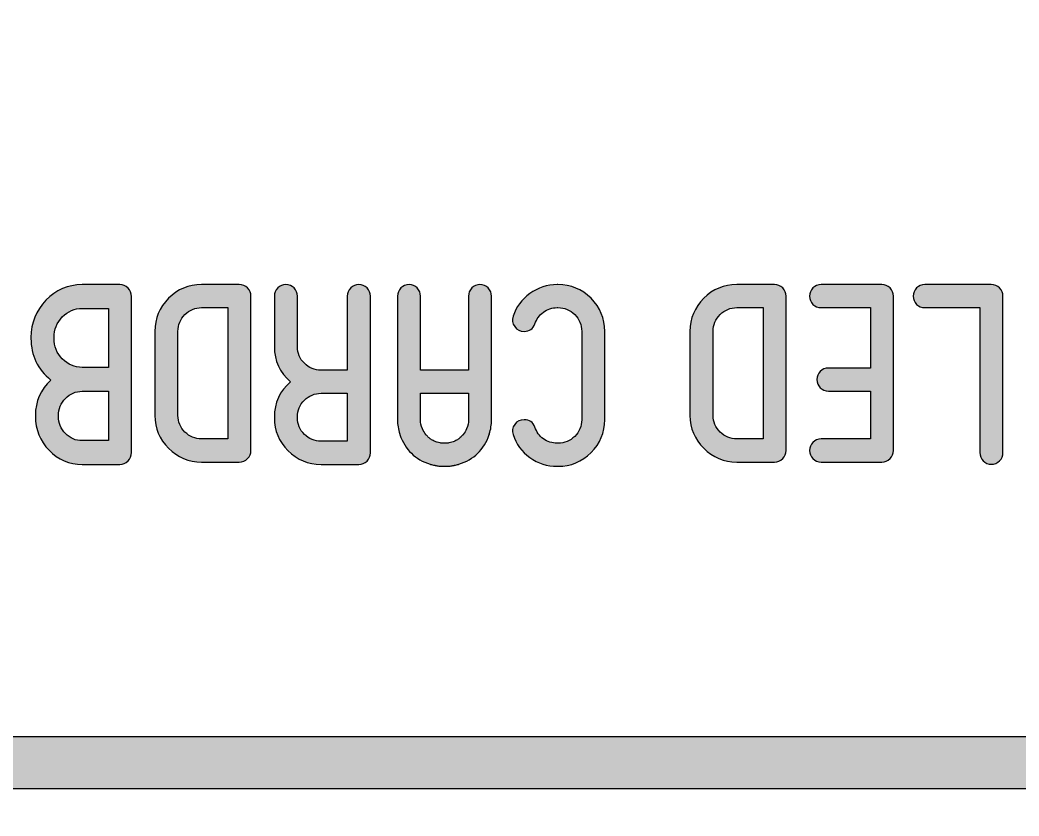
# Model space of a CAD drawing. Extents: x 3 to 98, y -255 to -10.
# Drawn here: x 34.91 to 48.9, y -173.23 to -162.08 of the extents above; entities that cross this region are included whole.
import ezdxf

# ---------------------------------------------------------------- set-up
doc = ezdxf.new("R2010")
doc.units = 0
doc.header["$MEASUREMENT"] = 0
doc.layers.add('LAYER_1', color=7, linetype='CONTINUOUS')

# ---------------------------------------------------------------- blocks, each defined once
blk = doc.blocks.new('BLOCK_2')
at = {"layer": 'LAYER_1'}
h = blk.add_hatch(color=250, dxfattribs=at)
h.dxf.hatch_style = 2
h.paths.add_polyline_path([(68.381, -172.841), (68.381, -150.057), (9.538, -150.057), (9.538, -172.841)])
h.paths.add_polyline_path([(10.261, -150.78), (67.657, -150.78), (67.657, -172.117), (10.261, -172.117)])
for points in [[(68.381, -172.841), (68.381, -150.057), (9.538, -150.057), (9.538, -172.841), (68.381, -172.841)], [(10.261, -150.78), (67.657, -150.78), (67.657, -172.117), (10.261, -172.117), (10.261, -150.78)]]:
    blk.add_lwpolyline(points, dxfattribs=at)

msp = doc.modelspace()

# ---------------------------------------------------------------- hatches: boundary and pattern name
at = {"layer": 'LAYER_1'}
h = msp.add_hatch(color=250, dxfattribs=at)
h.dxf.hatch_style = 2
edge = h.paths.add_edge_path()
edge.add_spline(control_points=[(35.338, -167.122), (35.152, -166.973), (35.06, -166.779), (35.06, -166.539), (35.06, -166.539), (35.06, -166.526), (35.06, -166.526), (35.06, -166.323), (35.13, -166.15), (35.269, -166.006), (35.408, -165.861), (35.577, -165.788), (35.775, -165.787), (35.775, -165.787), (36.305, -165.787), (36.305, -165.787), (36.35, -165.787), (36.388, -165.803), (36.42, -165.835), (36.452, -165.867), (36.467, -165.907), (36.467, -165.952), (36.467, -165.952), (36.467, -168.137), (36.467, -168.137), (36.467, -168.183), (36.452, -168.222), (36.42, -168.254), (36.388, -168.286), (36.35, -168.303), (36.305, -168.303), (36.305, -168.303), (35.777, -168.303), (35.777, -168.303), (35.596, -168.303), (35.441, -168.237), (35.314, -168.106), (35.186, -167.975), (35.122, -167.816), (35.122, -167.629), (35.122, -167.629), (35.122, -167.619), (35.122, -167.619), (35.122, -167.421), (35.194, -167.255), (35.338, -167.122)], knot_values=[0, 0, 0, 0, 1, 1, 1, 2, 2, 2, 3, 3, 3, 4, 4, 4, 5, 5, 5, 6, 6, 6, 7, 7, 7, 8, 8, 8, 9, 9, 9, 10, 10, 10, 11, 11, 11, 12, 12, 12, 13, 13, 13, 14, 14, 14, 15, 15, 15, 15], degree=3, periodic=1)
edge = h.paths.add_edge_path()
edge.add_spline(control_points=[(35.445, -167.629), (35.445, -167.723), (35.478, -167.804), (35.543, -167.871), (35.608, -167.938), (35.686, -167.971), (35.777, -167.971), (35.777, -167.971), (36.144, -167.971), (36.144, -167.971), (36.144, -167.971), (36.144, -167.279), (36.144, -167.279), (36.144, -167.279), (35.777, -167.279), (35.777, -167.279), (35.686, -167.279), (35.607, -167.312), (35.542, -167.379), (35.477, -167.445), (35.445, -167.526), (35.445, -167.619), (35.445, -167.619), (35.445, -167.629), (35.445, -167.629)], knot_values=[0, 0, 0, 0, 1, 1, 1, 2, 2, 2, 3, 3, 3, 4, 4, 4, 5, 5, 5, 6, 6, 6, 7, 7, 7, 8, 8, 8, 8], degree=3, periodic=1)
edge = h.paths.add_edge_path()
edge.add_spline(control_points=[(35.383, -166.539), (35.383, -166.651), (35.421, -166.747), (35.499, -166.826), (35.577, -166.906), (35.67, -166.945), (35.778, -166.945), (35.778, -166.945), (36.144, -166.945), (36.144, -166.945), (36.144, -166.945), (36.144, -166.12), (36.144, -166.12), (36.144, -166.12), (35.778, -166.12), (35.778, -166.12), (35.67, -166.12), (35.577, -166.16), (35.499, -166.239), (35.421, -166.319), (35.383, -166.414), (35.383, -166.526), (35.383, -166.526), (35.383, -166.539), (35.383, -166.539)], knot_values=[0, 0, 0, 0, 1, 1, 1, 2, 2, 2, 3, 3, 3, 4, 4, 4, 5, 5, 5, 6, 6, 6, 7, 7, 7, 8, 8, 8, 8], degree=3, periodic=1)
h = msp.add_hatch(color=250, dxfattribs=at)
h.dxf.hatch_style = 2
edge = h.paths.add_edge_path()
edge.add_spline(control_points=[(37.45, -168.27), (37.269, -168.27), (37.115, -168.206), (36.987, -168.078), (36.859, -167.951), (36.795, -167.797), (36.795, -167.617), (36.795, -167.617), (36.795, -166.441), (36.795, -166.441), (36.795, -166.26), (36.859, -166.106), (36.987, -165.978), (37.115, -165.85), (37.269, -165.787), (37.45, -165.787), (37.45, -165.787), (37.978, -165.787), (37.978, -165.787), (38.023, -165.787), (38.062, -165.802), (38.094, -165.833), (38.125, -165.866), (38.141, -165.904), (38.141, -165.949), (38.141, -165.949), (38.141, -168.109), (38.141, -168.109), (38.141, -168.153), (38.125, -168.191), (38.094, -168.223), (38.062, -168.254), (38.023, -168.27), (37.978, -168.27), (37.978, -168.27), (37.45, -168.27), (37.45, -168.27)], knot_values=[0, 0, 0, 0, 1, 1, 1, 2, 2, 2, 3, 3, 3, 4, 4, 4, 5, 5, 5, 6, 6, 6, 7, 7, 7, 8, 8, 8, 9, 9, 9, 10, 10, 10, 11, 11, 11, 12, 12, 12, 12], degree=3, periodic=1)
edge = h.paths.add_edge_path()
edge.add_spline(control_points=[(37.118, -167.617), (37.118, -167.708), (37.151, -167.786), (37.217, -167.85), (37.281, -167.915), (37.359, -167.947), (37.45, -167.947), (37.45, -167.947), (37.817, -167.947), (37.817, -167.947), (37.817, -167.947), (37.817, -166.109), (37.817, -166.109), (37.817, -166.109), (37.45, -166.109), (37.45, -166.109), (37.359, -166.109), (37.281, -166.142), (37.217, -166.206), (37.151, -166.271), (37.118, -166.349), (37.118, -166.441), (37.118, -166.441), (37.118, -167.617), (37.118, -167.617)], knot_values=[0, 0, 0, 0, 1, 1, 1, 2, 2, 2, 3, 3, 3, 4, 4, 4, 5, 5, 5, 6, 6, 6, 7, 7, 7, 8, 8, 8, 8], degree=3, periodic=1)
h = msp.add_hatch(color=250, dxfattribs=at)
h.dxf.hatch_style = 2
edge = h.paths.add_edge_path()
edge.add_spline(control_points=[(38.469, -167.639), (38.469, -167.442), (38.544, -167.277), (38.695, -167.147), (38.544, -167.016), (38.469, -166.852), (38.469, -166.655), (38.469, -166.655), (38.469, -165.949), (38.469, -165.949), (38.469, -165.904), (38.485, -165.866), (38.517, -165.833), (38.548, -165.802), (38.586, -165.787), (38.631, -165.787), (38.676, -165.787), (38.714, -165.802), (38.745, -165.833), (38.776, -165.866), (38.791, -165.904), (38.791, -165.949), (38.791, -165.949), (38.791, -166.655), (38.791, -166.655), (38.791, -166.746), (38.824, -166.824), (38.89, -166.888), (38.954, -166.953), (39.032, -166.985), (39.123, -166.985), (39.123, -166.985), (39.491, -166.985), (39.491, -166.985), (39.491, -166.985), (39.491, -165.949), (39.491, -165.949), (39.491, -165.904), (39.506, -165.866), (39.538, -165.833), (39.57, -165.802), (39.608, -165.787), (39.651, -165.787), (39.696, -165.787), (39.735, -165.802), (39.767, -165.833), (39.798, -165.866), (39.814, -165.904), (39.814, -165.949), (39.814, -165.949), (39.814, -168.142), (39.814, -168.142), (39.814, -168.187), (39.798, -168.225), (39.767, -168.256), (39.735, -168.287), (39.696, -168.303), (39.651, -168.303), (39.651, -168.303), (39.123, -168.303), (39.123, -168.303), (38.942, -168.303), (38.788, -168.239), (38.66, -168.111), (38.532, -167.983), (38.469, -167.83), (38.469, -167.65), (38.469, -167.65), (38.469, -167.639), (38.469, -167.639)], knot_values=[0, 0, 0, 0, 1, 1, 1, 2, 2, 2, 3, 3, 3, 4, 4, 4, 5, 5, 5, 6, 6, 6, 7, 7, 7, 8, 8, 8, 9, 9, 9, 10, 10, 10, 11, 11, 11, 12, 12, 12, 13, 13, 13, 14, 14, 14, 15, 15, 15, 16, 16, 16, 17, 17, 17, 18, 18, 18, 19, 19, 19, 20, 20, 20, 21, 21, 21, 22, 22, 22, 23, 23, 23, 23], degree=3, periodic=1)
edge = h.paths.add_edge_path()
edge.add_spline(control_points=[(39.491, -167.308), (39.491, -167.308), (39.123, -167.308), (39.123, -167.308), (39.032, -167.308), (38.954, -167.34), (38.89, -167.405), (38.824, -167.469), (38.791, -167.547), (38.791, -167.639), (38.791, -167.639), (38.791, -167.65), (38.791, -167.65), (38.791, -167.741), (38.824, -167.819), (38.89, -167.883), (38.954, -167.947), (39.032, -167.98), (39.123, -167.98), (39.123, -167.98), (39.491, -167.98), (39.491, -167.98), (39.491, -167.98), (39.491, -167.308), (39.491, -167.308)], knot_values=[0, 0, 0, 0, 1, 1, 1, 2, 2, 2, 3, 3, 3, 4, 4, 4, 5, 5, 5, 6, 6, 6, 7, 7, 7, 8, 8, 8, 8], degree=3, periodic=1)
h = msp.add_hatch(color=250, dxfattribs=at)
h.dxf.hatch_style = 2
edge = h.paths.add_edge_path()
edge.add_spline(control_points=[(40.226, -167.878), (40.205, -167.812), (40.194, -167.746), (40.194, -167.678), (40.194, -167.678), (40.194, -165.949), (40.194, -165.949), (40.194, -165.904), (40.21, -165.866), (40.242, -165.833), (40.273, -165.802), (40.311, -165.787), (40.356, -165.787), (40.401, -165.787), (40.439, -165.802), (40.47, -165.833), (40.501, -165.866), (40.516, -165.904), (40.516, -165.949), (40.516, -165.949), (40.516, -166.985), (40.516, -166.985), (40.516, -166.985), (41.188, -166.985), (41.188, -166.985), (41.188, -166.985), (41.188, -165.949), (41.188, -165.949), (41.188, -165.904), (41.204, -165.866), (41.235, -165.833), (41.267, -165.802), (41.305, -165.787), (41.349, -165.787), (41.394, -165.787), (41.432, -165.802), (41.464, -165.833), (41.496, -165.866), (41.511, -165.904), (41.511, -165.949), (41.511, -165.949), (41.511, -167.678), (41.511, -167.678), (41.511, -167.746), (41.501, -167.812), (41.48, -167.878), (41.476, -167.89), (41.476, -167.892), (41.478, -167.886), (41.407, -168.097), (41.265, -168.235), (41.053, -168.301), (41.052, -168.301), (41.051, -168.302), (41.048, -168.303), (41.031, -168.307), (41.013, -168.312), (40.995, -168.316), (40.995, -168.316), (40.99, -168.316), (40.99, -168.316), (40.986, -168.318), (40.984, -168.318), (40.983, -168.318), (40.967, -168.322), (40.95, -168.325), (40.933, -168.327), (40.933, -168.327), (40.92, -168.328), (40.92, -168.328), (40.898, -168.33), (40.877, -168.33), (40.858, -168.33), (40.858, -168.33), (40.846, -168.33), (40.846, -168.33), (40.828, -168.33), (40.808, -168.33), (40.786, -168.328), (40.786, -168.328), (40.772, -168.327), (40.772, -168.327), (40.755, -168.325), (40.738, -168.322), (40.722, -168.318), (40.721, -168.318), (40.719, -168.318), (40.717, -168.316), (40.717, -168.316), (40.71, -168.316), (40.71, -168.316), (40.691, -168.312), (40.674, -168.307), (40.656, -168.303), (40.655, -168.302), (40.654, -168.301), (40.653, -168.301), (40.441, -168.235), (40.3, -168.097), (40.228, -167.886), (40.227, -167.885), (40.226, -167.884), (40.226, -167.881), (40.226, -167.881), (40.226, -167.878), (40.226, -167.878)], knot_values=[0, 0, 0, 0, 1, 1, 1, 2, 2, 2, 3, 3, 3, 4, 4, 4, 5, 5, 5, 6, 6, 6, 7, 7, 7, 8, 8, 8, 9, 9, 9, 10, 10, 10, 11, 11, 11, 12, 12, 12, 13, 13, 13, 14, 14, 14, 15, 15, 15, 16, 16, 16, 17, 17, 17, 18, 18, 18, 19, 19, 19, 20, 20, 20, 21, 21, 21, 22, 22, 22, 23, 23, 23, 24, 24, 24, 25, 25, 25, 26, 26, 26, 27, 27, 27, 28, 28, 28, 29, 29, 29, 30, 30, 30, 31, 31, 31, 32, 32, 32, 33, 33, 33, 34, 34, 34, 35, 35, 35, 35], degree=3, periodic=1)
edge = h.paths.add_edge_path()
edge.add_spline(control_points=[(40.516, -167.308), (40.516, -167.308), (40.516, -167.678), (40.516, -167.678), (40.516, -167.721), (40.525, -167.763), (40.543, -167.804), (40.543, -167.804), (40.544, -167.807), (40.544, -167.807), (40.557, -167.836), (40.573, -167.862), (40.592, -167.886), (40.591, -167.885), (40.592, -167.887), (40.596, -167.892), (40.606, -167.903), (40.618, -167.915), (40.63, -167.926), (40.635, -167.93), (40.639, -167.933), (40.641, -167.935), (40.648, -167.941), (40.654, -167.946), (40.661, -167.951), (40.669, -167.955), (40.676, -167.959), (40.684, -167.964), (40.691, -167.968), (40.699, -167.972), (40.708, -167.976), (40.716, -167.98), (40.724, -167.983), (40.732, -167.987), (40.742, -167.99), (40.747, -167.992), (40.748, -167.992), (40.761, -167.996), (40.774, -168), (40.787, -168.002), (40.79, -168.002), (40.794, -168.003), (40.801, -168.004), (40.817, -168.006), (40.832, -168.007), (40.845, -168.007), (40.845, -168.007), (40.86, -168.007), (40.86, -168.007), (40.873, -168.007), (40.887, -168.006), (40.903, -168.004), (40.91, -168.003), (40.915, -168.002), (40.917, -168.002), (40.931, -168), (40.944, -167.996), (40.957, -167.992), (40.957, -167.992), (40.974, -167.987), (40.974, -167.987), (40.982, -167.983), (40.99, -167.98), (40.997, -167.976), (41.007, -167.972), (41.015, -167.968), (41.021, -167.964), (41.03, -167.959), (41.038, -167.955), (41.043, -167.951), (41.05, -167.946), (41.057, -167.941), (41.064, -167.935), (41.065, -167.935), (41.069, -167.932), (41.074, -167.926), (41.087, -167.915), (41.099, -167.903), (41.109, -167.892), (41.11, -167.891), (41.111, -167.89), (41.111, -167.888), (41.112, -167.887), (41.113, -167.886), (41.114, -167.886), (41.134, -167.862), (41.149, -167.836), (41.161, -167.807), (41.161, -167.808), (41.161, -167.807), (41.162, -167.804), (41.18, -167.763), (41.188, -167.721), (41.188, -167.678), (41.188, -167.678), (41.188, -167.308), (41.188, -167.308), (41.188, -167.308), (40.516, -167.308), (40.516, -167.308)], knot_values=[0, 0, 0, 0, 1, 1, 1, 2, 2, 2, 3, 3, 3, 4, 4, 4, 5, 5, 5, 6, 6, 6, 7, 7, 7, 8, 8, 8, 9, 9, 9, 10, 10, 10, 11, 11, 11, 12, 12, 12, 13, 13, 13, 14, 14, 14, 15, 15, 15, 16, 16, 16, 17, 17, 17, 18, 18, 18, 19, 19, 19, 20, 20, 20, 21, 21, 21, 22, 22, 22, 23, 23, 23, 24, 24, 24, 25, 25, 25, 26, 26, 26, 27, 27, 27, 28, 28, 28, 29, 29, 29, 30, 30, 30, 31, 31, 31, 32, 32, 32, 33, 33, 33, 33], degree=3, periodic=1)
h = msp.add_hatch(color=250, dxfattribs=at)
h.dxf.hatch_style = 2
edge = h.paths.add_edge_path()
edge.add_spline(control_points=[(41.967, -166.441), (41.913, -166.441), (41.869, -166.419), (41.836, -166.374), (41.803, -166.33), (41.796, -166.282), (41.813, -166.23), (41.857, -166.1), (41.935, -165.994), (42.048, -165.913), (42.162, -165.829), (42.29, -165.787), (42.431, -165.787), (42.431, -165.787), (42.442, -165.787), (42.442, -165.787), (42.623, -165.787), (42.777, -165.85), (42.905, -165.978), (43.033, -166.106), (43.096, -166.26), (43.096, -166.441), (43.096, -166.441), (43.096, -167.678), (43.096, -167.678), (43.096, -167.857), (43.033, -168.011), (42.905, -168.139), (42.777, -168.266), (42.623, -168.33), (42.442, -168.33), (42.442, -168.33), (42.431, -168.33), (42.431, -168.33), (42.29, -168.33), (42.162, -168.289), (42.048, -168.206), (41.935, -168.124), (41.857, -168.018), (41.813, -167.886), (41.796, -167.836), (41.803, -167.788), (41.836, -167.743), (41.869, -167.699), (41.913, -167.678), (41.967, -167.678), (42.044, -167.678), (42.095, -167.713), (42.119, -167.783), (42.141, -167.85), (42.181, -167.904), (42.238, -167.945), (42.296, -167.987), (42.36, -168.007), (42.431, -168.007), (42.431, -168.007), (42.442, -168.007), (42.442, -168.007), (42.534, -168.007), (42.612, -167.975), (42.677, -167.911), (42.741, -167.846), (42.774, -167.769), (42.774, -167.678), (42.774, -167.678), (42.774, -166.441), (42.774, -166.441), (42.774, -166.349), (42.741, -166.271), (42.677, -166.206), (42.612, -166.142), (42.534, -166.109), (42.442, -166.109), (42.442, -166.109), (42.431, -166.109), (42.431, -166.109), (42.36, -166.109), (42.296, -166.131), (42.238, -166.174), (42.181, -166.215), (42.141, -166.268), (42.119, -166.334), (42.095, -166.405), (42.044, -166.441), (41.967, -166.441)], knot_values=[0, 0, 0, 0, 1, 1, 1, 2, 2, 2, 3, 3, 3, 4, 4, 4, 5, 5, 5, 6, 6, 6, 7, 7, 7, 8, 8, 8, 9, 9, 9, 10, 10, 10, 11, 11, 11, 12, 12, 12, 13, 13, 13, 14, 14, 14, 15, 15, 15, 16, 16, 16, 17, 17, 17, 18, 18, 18, 19, 19, 19, 20, 20, 20, 21, 21, 21, 22, 22, 22, 23, 23, 23, 24, 24, 24, 25, 25, 25, 26, 26, 26, 27, 27, 27, 28, 28, 28, 28], degree=3, periodic=1)
h = msp.add_hatch(color=250, dxfattribs=at)
h.dxf.hatch_style = 2
edge = h.paths.add_edge_path()
edge.add_spline(control_points=[(44.946, -168.27), (44.765, -168.27), (44.611, -168.206), (44.483, -168.078), (44.355, -167.951), (44.291, -167.797), (44.291, -167.617), (44.291, -167.617), (44.291, -166.441), (44.291, -166.441), (44.291, -166.26), (44.355, -166.106), (44.483, -165.978), (44.611, -165.85), (44.765, -165.787), (44.946, -165.787), (44.946, -165.787), (45.474, -165.787), (45.474, -165.787), (45.519, -165.787), (45.558, -165.802), (45.59, -165.833), (45.621, -165.866), (45.637, -165.904), (45.637, -165.949), (45.637, -165.949), (45.637, -168.109), (45.637, -168.109), (45.637, -168.153), (45.621, -168.191), (45.59, -168.223), (45.558, -168.254), (45.519, -168.27), (45.474, -168.27), (45.474, -168.27), (44.946, -168.27), (44.946, -168.27)], knot_values=[0, 0, 0, 0, 1, 1, 1, 2, 2, 2, 3, 3, 3, 4, 4, 4, 5, 5, 5, 6, 6, 6, 7, 7, 7, 8, 8, 8, 9, 9, 9, 10, 10, 10, 11, 11, 11, 12, 12, 12, 12], degree=3, periodic=1)
edge = h.paths.add_edge_path()
edge.add_spline(control_points=[(44.614, -167.617), (44.614, -167.708), (44.647, -167.786), (44.713, -167.85), (44.777, -167.915), (44.855, -167.947), (44.946, -167.947), (44.946, -167.947), (45.314, -167.947), (45.314, -167.947), (45.314, -167.947), (45.314, -166.109), (45.314, -166.109), (45.314, -166.109), (44.946, -166.109), (44.946, -166.109), (44.855, -166.109), (44.777, -166.142), (44.713, -166.206), (44.647, -166.271), (44.614, -166.349), (44.614, -166.441), (44.614, -166.441), (44.614, -167.617), (44.614, -167.617)], knot_values=[0, 0, 0, 0, 1, 1, 1, 2, 2, 2, 3, 3, 3, 4, 4, 4, 5, 5, 5, 6, 6, 6, 7, 7, 7, 8, 8, 8, 8], degree=3, periodic=1)
h = msp.add_hatch(color=250, dxfattribs=at)
h.dxf.hatch_style = 2
edge = h.paths.add_edge_path()
edge.add_spline(control_points=[(46.127, -166.109), (46.082, -166.109), (46.044, -166.094), (46.013, -166.063), (45.981, -166.031), (45.965, -165.993), (45.965, -165.949), (45.965, -165.904), (45.981, -165.866), (46.013, -165.833), (46.044, -165.802), (46.082, -165.787), (46.127, -165.787), (46.127, -165.787), (46.979, -165.787), (46.979, -165.787), (47.023, -165.787), (47.062, -165.802), (47.094, -165.833), (47.125, -165.866), (47.141, -165.904), (47.141, -165.949), (47.141, -165.949), (47.141, -168.109), (47.141, -168.109), (47.141, -168.153), (47.125, -168.191), (47.094, -168.223), (47.062, -168.254), (47.023, -168.27), (46.979, -168.27), (46.979, -168.27), (46.127, -168.27), (46.127, -168.27), (46.082, -168.27), (46.044, -168.254), (46.013, -168.223), (45.981, -168.191), (45.965, -168.153), (45.965, -168.109), (45.965, -168.064), (45.981, -168.026), (46.013, -167.995), (46.044, -167.963), (46.082, -167.947), (46.127, -167.947), (46.127, -167.947), (46.818, -167.947), (46.818, -167.947), (46.818, -167.947), (46.818, -167.277), (46.818, -167.277), (46.818, -167.277), (46.231, -167.277), (46.231, -167.277), (46.186, -167.277), (46.147, -167.261), (46.115, -167.23), (46.084, -167.199), (46.068, -167.161), (46.068, -167.116), (46.068, -167.071), (46.084, -167.033), (46.115, -167.002), (46.147, -166.97), (46.186, -166.954), (46.231, -166.954), (46.231, -166.954), (46.818, -166.954), (46.818, -166.954), (46.818, -166.954), (46.818, -166.109), (46.818, -166.109), (46.818, -166.109), (46.127, -166.109), (46.127, -166.109)], knot_values=[0, 0, 0, 0, 1, 1, 1, 2, 2, 2, 3, 3, 3, 4, 4, 4, 5, 5, 5, 6, 6, 6, 7, 7, 7, 8, 8, 8, 9, 9, 9, 10, 10, 10, 11, 11, 11, 12, 12, 12, 13, 13, 13, 14, 14, 14, 15, 15, 15, 16, 16, 16, 17, 17, 17, 18, 18, 18, 19, 19, 19, 20, 20, 20, 21, 21, 21, 22, 22, 22, 23, 23, 23, 24, 24, 24, 25, 25, 25, 25], degree=3, periodic=1)
h = msp.add_hatch(color=250, dxfattribs=at)
h.dxf.hatch_style = 2
edge = h.paths.add_edge_path()
edge.add_spline(control_points=[(47.579, -166.109), (47.535, -166.109), (47.496, -166.094), (47.465, -166.063), (47.433, -166.031), (47.417, -165.993), (47.417, -165.949), (47.417, -165.904), (47.433, -165.866), (47.465, -165.833), (47.496, -165.802), (47.535, -165.787), (47.579, -165.787), (47.579, -165.787), (48.512, -165.787), (48.512, -165.787), (48.557, -165.787), (48.595, -165.802), (48.628, -165.833), (48.659, -165.866), (48.674, -165.904), (48.674, -165.949), (48.674, -165.949), (48.674, -168.139), (48.674, -168.139), (48.674, -168.183), (48.659, -168.222), (48.628, -168.253), (48.595, -168.285), (48.557, -168.301), (48.512, -168.301), (48.468, -168.301), (48.43, -168.285), (48.398, -168.253), (48.367, -168.222), (48.352, -168.183), (48.352, -168.139), (48.352, -168.139), (48.352, -166.109), (48.352, -166.109), (48.352, -166.109), (47.579, -166.109), (47.579, -166.109)], knot_values=[0, 0, 0, 0, 1, 1, 1, 2, 2, 2, 3, 3, 3, 4, 4, 4, 5, 5, 5, 6, 6, 6, 7, 7, 7, 8, 8, 8, 9, 9, 9, 10, 10, 10, 11, 11, 11, 12, 12, 12, 13, 13, 13, 14, 14, 14, 14], degree=3, periodic=1)

# ---------------------------------------------------------------- linework, layer by layer
at = {"layer": 'LAYER_1', "color": 250}
msp.add_open_spline([(93.89, -10.01), (93.89, -10.01), (78.542, -10.01), (78.542, -10.01), (78.542, -10.01), (78.542, -10.716), (78.542, -10.716), (78.542, -12.859), (76.804, -14.596), (74.661, -14.596), (74.661, -14.596), (25.879, -14.596), (25.879, -14.596), (23.736, -14.596), (21.999, -12.859), (21.999, -10.716), (21.999, -10.716), (21.999, -10.01), (21.999, -10.01), (21.999, -10.01), (6.651, -10.01), (6.651, -10.01), (4.508, -10.01), (2.77, -11.748), (2.77, -13.891), (2.77, -13.891), (2.77, -22.609), (2.77, -22.609), (2.77, -22.609), (2.77, -25.978), (2.77, -25.978), (2.77, -25.978), (2.77, -124.869), (2.77, -124.869), (2.77, -124.869), (2.77, -124.889), (2.77, -124.889), (2.77, -124.889), (2.77, -147.869), (2.77, -147.869), (2.77, -147.869), (2.77, -237.326), (2.77, -237.326), (2.77, -237.326), (2.77, -255.411), (2.77, -255.411), (2.77, -255.411), (97.77, -255.411), (97.77, -255.411), (97.77, -255.411), (97.77, -237.326), (97.77, -237.326), (97.77, -237.326), (97.77, -147.869), (97.77, -147.869), (97.77, -147.869), (97.77, -124.889), (97.77, -124.889), (97.77, -124.889), (97.77, -124.869), (97.77, -124.869), (97.77, -124.869), (97.77, -113.631), (97.77, -113.631), (97.77, -113.631), (97.77, -100.913), (97.77, -100.913), (97.77, -98.834), (96.134, -97.142), (94.081, -97.042), (94.017, -97.038), (93.954, -97.032), (93.89, -97.032), (93.89, -97.032), (81.171, -97.032), (81.171, -97.032), (81.107, -97.032), (81.044, -97.038), (80.98, -97.042), (80.98, -97.042), (17.229, -97.042), (17.229, -97.042), (13.138, -97.042), (9.821, -93.725), (9.821, -89.633), (9.821, -89.633), (9.821, -60.323), (9.821, -60.323), (9.821, -56.231), (13.138, -52.914), (17.229, -52.914), (17.229, -52.914), (80.782, -52.914), (80.782, -52.914), (80.91, -52.927), (81.04, -52.934), (81.171, -52.934), (81.171, -52.934), (93.89, -52.934), (93.89, -52.934), (94.021, -52.934), (94.15, -52.927), (94.278, -52.914), (96.239, -52.719), (97.77, -51.065), (97.77, -49.053), (97.77, -49.053), (97.77, -36.335), (97.77, -36.335), (97.77, -36.335), (97.77, -25.978), (97.77, -25.978), (97.77, -25.978), (97.77, -22.609), (97.77, -22.609), (97.77, -22.609), (97.77, -13.891), (97.77, -13.891), (97.77, -11.748), (96.033, -10.01), (93.89, -10.01)], degree=3, knots=[0, 0, 0, 0, 1, 1, 1, 2, 2, 2, 3, 3, 3, 4, 4, 4, 5, 5, 5, 6, 6, 6, 7, 7, 7, 8, 8, 8, 9, 9, 9, 10, 10, 10, 11, 11, 11, 12, 12, 12, 13, 13, 13, 14, 14, 14, 15, 15, 15, 16, 16, 16, 17, 17, 17, 18, 18, 18, 19, 19, 19, 20, 20, 20, 21, 21, 21, 22, 22, 22, 23, 23, 23, 24, 24, 24, 25, 25, 25, 26, 26, 26, 27, 27, 27, 28, 28, 28, 29, 29, 29, 30, 30, 30, 31, 31, 31, 32, 32, 32, 33, 33, 33, 34, 34, 34, 35, 35, 35, 36, 36, 36, 37, 37, 37, 38, 38, 38, 39, 39, 39, 40, 40, 40, 40], dxfattribs=at)
at = {"layer": 'LAYER_1'}
for points, knots in [([(35.338, -167.122), (35.152, -166.973), (35.06, -166.779), (35.06, -166.539), (35.06, -166.539), (35.06, -166.526), (35.06, -166.526), (35.06, -166.323), (35.13, -166.15), (35.269, -166.006), (35.408, -165.861), (35.577, -165.788), (35.775, -165.787), (35.775, -165.787), (36.305, -165.787), (36.305, -165.787), (36.35, -165.787), (36.388, -165.803), (36.42, -165.835), (36.452, -165.867), (36.467, -165.907), (36.467, -165.952), (36.467, -165.952), (36.467, -168.137), (36.467, -168.137), (36.467, -168.183), (36.452, -168.222), (36.42, -168.254), (36.388, -168.286), (36.35, -168.303), (36.305, -168.303), (36.305, -168.303), (35.777, -168.303), (35.777, -168.303), (35.596, -168.303), (35.441, -168.237), (35.314, -168.106), (35.186, -167.975), (35.122, -167.816), (35.122, -167.629), (35.122, -167.629), (35.122, -167.619), (35.122, -167.619), (35.122, -167.421), (35.194, -167.255), (35.338, -167.122)], [0, 0, 0, 0, 1, 1, 1, 2, 2, 2, 3, 3, 3, 4, 4, 4, 5, 5, 5, 6, 6, 6, 7, 7, 7, 8, 8, 8, 9, 9, 9, 10, 10, 10, 11, 11, 11, 12, 12, 12, 13, 13, 13, 14, 14, 14, 15, 15, 15, 15]), ([(37.45, -168.27), (37.269, -168.27), (37.115, -168.206), (36.987, -168.078), (36.859, -167.951), (36.795, -167.797), (36.795, -167.617), (36.795, -167.617), (36.795, -166.441), (36.795, -166.441), (36.795, -166.26), (36.859, -166.106), (36.987, -165.978), (37.115, -165.85), (37.269, -165.787), (37.45, -165.787), (37.45, -165.787), (37.978, -165.787), (37.978, -165.787), (38.023, -165.787), (38.062, -165.802), (38.094, -165.833), (38.125, -165.866), (38.141, -165.904), (38.141, -165.949), (38.141, -165.949), (38.141, -168.109), (38.141, -168.109), (38.141, -168.153), (38.125, -168.191), (38.094, -168.223), (38.062, -168.254), (38.023, -168.27), (37.978, -168.27), (37.978, -168.27), (37.45, -168.27), (37.45, -168.27)], [0, 0, 0, 0, 1, 1, 1, 2, 2, 2, 3, 3, 3, 4, 4, 4, 5, 5, 5, 6, 6, 6, 7, 7, 7, 8, 8, 8, 9, 9, 9, 10, 10, 10, 11, 11, 11, 12, 12, 12, 12]), ([(38.469, -167.639), (38.469, -167.442), (38.544, -167.277), (38.695, -167.147), (38.544, -167.016), (38.469, -166.852), (38.469, -166.655), (38.469, -166.655), (38.469, -165.949), (38.469, -165.949), (38.469, -165.904), (38.485, -165.866), (38.517, -165.833), (38.548, -165.802), (38.586, -165.787), (38.631, -165.787), (38.676, -165.787), (38.714, -165.802), (38.745, -165.833), (38.776, -165.866), (38.791, -165.904), (38.791, -165.949), (38.791, -165.949), (38.791, -166.655), (38.791, -166.655), (38.791, -166.746), (38.824, -166.824), (38.89, -166.888), (38.954, -166.953), (39.032, -166.985), (39.123, -166.985), (39.123, -166.985), (39.491, -166.985), (39.491, -166.985), (39.491, -166.985), (39.491, -165.949), (39.491, -165.949), (39.491, -165.904), (39.506, -165.866), (39.538, -165.833), (39.57, -165.802), (39.608, -165.787), (39.651, -165.787), (39.696, -165.787), (39.735, -165.802), (39.767, -165.833), (39.798, -165.866), (39.814, -165.904), (39.814, -165.949), (39.814, -165.949), (39.814, -168.142), (39.814, -168.142), (39.814, -168.187), (39.798, -168.225), (39.767, -168.256), (39.735, -168.287), (39.696, -168.303), (39.651, -168.303), (39.651, -168.303), (39.123, -168.303), (39.123, -168.303), (38.942, -168.303), (38.788, -168.239), (38.66, -168.111), (38.532, -167.983), (38.469, -167.83), (38.469, -167.65), (38.469, -167.65), (38.469, -167.639), (38.469, -167.639)], [0, 0, 0, 0, 1, 1, 1, 2, 2, 2, 3, 3, 3, 4, 4, 4, 5, 5, 5, 6, 6, 6, 7, 7, 7, 8, 8, 8, 9, 9, 9, 10, 10, 10, 11, 11, 11, 12, 12, 12, 13, 13, 13, 14, 14, 14, 15, 15, 15, 16, 16, 16, 17, 17, 17, 18, 18, 18, 19, 19, 19, 20, 20, 20, 21, 21, 21, 22, 22, 22, 23, 23, 23, 23]), ([(40.226, -167.878), (40.205, -167.812), (40.194, -167.746), (40.194, -167.678), (40.194, -167.678), (40.194, -165.949), (40.194, -165.949), (40.194, -165.904), (40.21, -165.866), (40.242, -165.833), (40.273, -165.802), (40.311, -165.787), (40.356, -165.787), (40.401, -165.787), (40.439, -165.802), (40.47, -165.833), (40.501, -165.866), (40.516, -165.904), (40.516, -165.949), (40.516, -165.949), (40.516, -166.985), (40.516, -166.985), (40.516, -166.985), (41.188, -166.985), (41.188, -166.985), (41.188, -166.985), (41.188, -165.949), (41.188, -165.949), (41.188, -165.904), (41.204, -165.866), (41.235, -165.833), (41.267, -165.802), (41.305, -165.787), (41.349, -165.787), (41.394, -165.787), (41.432, -165.802), (41.464, -165.833), (41.496, -165.866), (41.511, -165.904), (41.511, -165.949), (41.511, -165.949), (41.511, -167.678), (41.511, -167.678), (41.511, -167.746), (41.501, -167.812), (41.48, -167.878), (41.476, -167.89), (41.476, -167.892), (41.478, -167.886), (41.407, -168.097), (41.265, -168.235), (41.053, -168.301), (41.052, -168.301), (41.051, -168.302), (41.048, -168.303), (41.031, -168.307), (41.013, -168.312), (40.995, -168.316), (40.995, -168.316), (40.99, -168.316), (40.99, -168.316), (40.986, -168.318), (40.984, -168.318), (40.983, -168.318), (40.967, -168.322), (40.95, -168.325), (40.933, -168.327), (40.933, -168.327), (40.92, -168.328), (40.92, -168.328), (40.898, -168.33), (40.877, -168.33), (40.858, -168.33), (40.858, -168.33), (40.846, -168.33), (40.846, -168.33), (40.828, -168.33), (40.808, -168.33), (40.786, -168.328), (40.786, -168.328), (40.772, -168.327), (40.772, -168.327), (40.755, -168.325), (40.738, -168.322), (40.722, -168.318), (40.721, -168.318), (40.719, -168.318), (40.717, -168.316), (40.717, -168.316), (40.71, -168.316), (40.71, -168.316), (40.691, -168.312), (40.674, -168.307), (40.656, -168.303), (40.655, -168.302), (40.654, -168.301), (40.653, -168.301), (40.441, -168.235), (40.3, -168.097), (40.228, -167.886), (40.227, -167.885), (40.226, -167.884), (40.226, -167.881), (40.226, -167.881), (40.226, -167.878), (40.226, -167.878)], [0, 0, 0, 0, 1, 1, 1, 2, 2, 2, 3, 3, 3, 4, 4, 4, 5, 5, 5, 6, 6, 6, 7, 7, 7, 8, 8, 8, 9, 9, 9, 10, 10, 10, 11, 11, 11, 12, 12, 12, 13, 13, 13, 14, 14, 14, 15, 15, 15, 16, 16, 16, 17, 17, 17, 18, 18, 18, 19, 19, 19, 20, 20, 20, 21, 21, 21, 22, 22, 22, 23, 23, 23, 24, 24, 24, 25, 25, 25, 26, 26, 26, 27, 27, 27, 28, 28, 28, 29, 29, 29, 30, 30, 30, 31, 31, 31, 32, 32, 32, 33, 33, 33, 34, 34, 34, 35, 35, 35, 35]), ([(41.967, -166.441), (41.913, -166.441), (41.869, -166.419), (41.836, -166.374), (41.803, -166.33), (41.796, -166.282), (41.813, -166.23), (41.857, -166.1), (41.935, -165.994), (42.048, -165.913), (42.162, -165.829), (42.29, -165.787), (42.431, -165.787), (42.431, -165.787), (42.442, -165.787), (42.442, -165.787), (42.623, -165.787), (42.777, -165.85), (42.905, -165.978), (43.033, -166.106), (43.096, -166.26), (43.096, -166.441), (43.096, -166.441), (43.096, -167.678), (43.096, -167.678), (43.096, -167.857), (43.033, -168.011), (42.905, -168.139), (42.777, -168.266), (42.623, -168.33), (42.442, -168.33), (42.442, -168.33), (42.431, -168.33), (42.431, -168.33), (42.29, -168.33), (42.162, -168.289), (42.048, -168.206), (41.935, -168.124), (41.857, -168.018), (41.813, -167.886), (41.796, -167.836), (41.803, -167.788), (41.836, -167.743), (41.869, -167.699), (41.913, -167.678), (41.967, -167.678), (42.044, -167.678), (42.095, -167.713), (42.119, -167.783), (42.141, -167.85), (42.181, -167.904), (42.238, -167.945), (42.296, -167.987), (42.36, -168.007), (42.431, -168.007), (42.431, -168.007), (42.442, -168.007), (42.442, -168.007), (42.534, -168.007), (42.612, -167.975), (42.677, -167.911), (42.741, -167.846), (42.774, -167.769), (42.774, -167.678), (42.774, -167.678), (42.774, -166.441), (42.774, -166.441), (42.774, -166.349), (42.741, -166.271), (42.677, -166.206), (42.612, -166.142), (42.534, -166.109), (42.442, -166.109), (42.442, -166.109), (42.431, -166.109), (42.431, -166.109), (42.36, -166.109), (42.296, -166.131), (42.238, -166.174), (42.181, -166.215), (42.141, -166.268), (42.119, -166.334), (42.095, -166.405), (42.044, -166.441), (41.967, -166.441)], [0, 0, 0, 0, 1, 1, 1, 2, 2, 2, 3, 3, 3, 4, 4, 4, 5, 5, 5, 6, 6, 6, 7, 7, 7, 8, 8, 8, 9, 9, 9, 10, 10, 10, 11, 11, 11, 12, 12, 12, 13, 13, 13, 14, 14, 14, 15, 15, 15, 16, 16, 16, 17, 17, 17, 18, 18, 18, 19, 19, 19, 20, 20, 20, 21, 21, 21, 22, 22, 22, 23, 23, 23, 24, 24, 24, 25, 25, 25, 26, 26, 26, 27, 27, 27, 28, 28, 28, 28]), ([(44.946, -168.27), (44.765, -168.27), (44.611, -168.206), (44.483, -168.078), (44.355, -167.951), (44.291, -167.797), (44.291, -167.617), (44.291, -167.617), (44.291, -166.441), (44.291, -166.441), (44.291, -166.26), (44.355, -166.106), (44.483, -165.978), (44.611, -165.85), (44.765, -165.787), (44.946, -165.787), (44.946, -165.787), (45.474, -165.787), (45.474, -165.787), (45.519, -165.787), (45.558, -165.802), (45.59, -165.833), (45.621, -165.866), (45.637, -165.904), (45.637, -165.949), (45.637, -165.949), (45.637, -168.109), (45.637, -168.109), (45.637, -168.153), (45.621, -168.191), (45.59, -168.223), (45.558, -168.254), (45.519, -168.27), (45.474, -168.27), (45.474, -168.27), (44.946, -168.27), (44.946, -168.27)], [0, 0, 0, 0, 1, 1, 1, 2, 2, 2, 3, 3, 3, 4, 4, 4, 5, 5, 5, 6, 6, 6, 7, 7, 7, 8, 8, 8, 9, 9, 9, 10, 10, 10, 11, 11, 11, 12, 12, 12, 12]), ([(46.127, -166.109), (46.082, -166.109), (46.044, -166.094), (46.013, -166.063), (45.981, -166.031), (45.965, -165.993), (45.965, -165.949), (45.965, -165.904), (45.981, -165.866), (46.013, -165.833), (46.044, -165.802), (46.082, -165.787), (46.127, -165.787), (46.127, -165.787), (46.979, -165.787), (46.979, -165.787), (47.023, -165.787), (47.062, -165.802), (47.094, -165.833), (47.125, -165.866), (47.141, -165.904), (47.141, -165.949), (47.141, -165.949), (47.141, -168.109), (47.141, -168.109), (47.141, -168.153), (47.125, -168.191), (47.094, -168.223), (47.062, -168.254), (47.023, -168.27), (46.979, -168.27), (46.979, -168.27), (46.127, -168.27), (46.127, -168.27), (46.082, -168.27), (46.044, -168.254), (46.013, -168.223), (45.981, -168.191), (45.965, -168.153), (45.965, -168.109), (45.965, -168.064), (45.981, -168.026), (46.013, -167.995), (46.044, -167.963), (46.082, -167.947), (46.127, -167.947), (46.127, -167.947), (46.818, -167.947), (46.818, -167.947), (46.818, -167.947), (46.818, -167.277), (46.818, -167.277), (46.818, -167.277), (46.231, -167.277), (46.231, -167.277), (46.186, -167.277), (46.147, -167.261), (46.115, -167.23), (46.084, -167.199), (46.068, -167.161), (46.068, -167.116), (46.068, -167.071), (46.084, -167.033), (46.115, -167.002), (46.147, -166.97), (46.186, -166.954), (46.231, -166.954), (46.231, -166.954), (46.818, -166.954), (46.818, -166.954), (46.818, -166.954), (46.818, -166.109), (46.818, -166.109), (46.818, -166.109), (46.127, -166.109), (46.127, -166.109)], [0, 0, 0, 0, 1, 1, 1, 2, 2, 2, 3, 3, 3, 4, 4, 4, 5, 5, 5, 6, 6, 6, 7, 7, 7, 8, 8, 8, 9, 9, 9, 10, 10, 10, 11, 11, 11, 12, 12, 12, 13, 13, 13, 14, 14, 14, 15, 15, 15, 16, 16, 16, 17, 17, 17, 18, 18, 18, 19, 19, 19, 20, 20, 20, 21, 21, 21, 22, 22, 22, 23, 23, 23, 24, 24, 24, 25, 25, 25, 25]), ([(47.579, -166.109), (47.535, -166.109), (47.496, -166.094), (47.465, -166.063), (47.433, -166.031), (47.417, -165.993), (47.417, -165.949), (47.417, -165.904), (47.433, -165.866), (47.465, -165.833), (47.496, -165.802), (47.535, -165.787), (47.579, -165.787), (47.579, -165.787), (48.512, -165.787), (48.512, -165.787), (48.557, -165.787), (48.595, -165.802), (48.628, -165.833), (48.659, -165.866), (48.674, -165.904), (48.674, -165.949), (48.674, -165.949), (48.674, -168.139), (48.674, -168.139), (48.674, -168.183), (48.659, -168.222), (48.628, -168.253), (48.595, -168.285), (48.557, -168.301), (48.512, -168.301), (48.468, -168.301), (48.43, -168.285), (48.398, -168.253), (48.367, -168.222), (48.352, -168.183), (48.352, -168.139), (48.352, -168.139), (48.352, -166.109), (48.352, -166.109), (48.352, -166.109), (47.579, -166.109), (47.579, -166.109)], [0, 0, 0, 0, 1, 1, 1, 2, 2, 2, 3, 3, 3, 4, 4, 4, 5, 5, 5, 6, 6, 6, 7, 7, 7, 8, 8, 8, 9, 9, 9, 10, 10, 10, 11, 11, 11, 12, 12, 12, 13, 13, 13, 14, 14, 14, 14]), ([(37.118, -167.617), (37.118, -167.708), (37.151, -167.786), (37.217, -167.85), (37.281, -167.915), (37.359, -167.947), (37.45, -167.947), (37.45, -167.947), (37.817, -167.947), (37.817, -167.947), (37.817, -167.947), (37.817, -166.109), (37.817, -166.109), (37.817, -166.109), (37.45, -166.109), (37.45, -166.109), (37.359, -166.109), (37.281, -166.142), (37.217, -166.206), (37.151, -166.271), (37.118, -166.349), (37.118, -166.441), (37.118, -166.441), (37.118, -167.617), (37.118, -167.617)], [0, 0, 0, 0, 1, 1, 1, 2, 2, 2, 3, 3, 3, 4, 4, 4, 5, 5, 5, 6, 6, 6, 7, 7, 7, 8, 8, 8, 8]), ([(44.614, -167.617), (44.614, -167.708), (44.647, -167.786), (44.713, -167.85), (44.777, -167.915), (44.855, -167.947), (44.946, -167.947), (44.946, -167.947), (45.314, -167.947), (45.314, -167.947), (45.314, -167.947), (45.314, -166.109), (45.314, -166.109), (45.314, -166.109), (44.946, -166.109), (44.946, -166.109), (44.855, -166.109), (44.777, -166.142), (44.713, -166.206), (44.647, -166.271), (44.614, -166.349), (44.614, -166.441), (44.614, -166.441), (44.614, -167.617), (44.614, -167.617)], [0, 0, 0, 0, 1, 1, 1, 2, 2, 2, 3, 3, 3, 4, 4, 4, 5, 5, 5, 6, 6, 6, 7, 7, 7, 8, 8, 8, 8]), ([(35.383, -166.539), (35.383, -166.651), (35.421, -166.747), (35.499, -166.826), (35.577, -166.906), (35.67, -166.945), (35.778, -166.945), (35.778, -166.945), (36.144, -166.945), (36.144, -166.945), (36.144, -166.945), (36.144, -166.12), (36.144, -166.12), (36.144, -166.12), (35.778, -166.12), (35.778, -166.12), (35.67, -166.12), (35.577, -166.16), (35.499, -166.239), (35.421, -166.319), (35.383, -166.414), (35.383, -166.526), (35.383, -166.526), (35.383, -166.539), (35.383, -166.539)], [0, 0, 0, 0, 1, 1, 1, 2, 2, 2, 3, 3, 3, 4, 4, 4, 5, 5, 5, 6, 6, 6, 7, 7, 7, 8, 8, 8, 8]), ([(35.445, -167.629), (35.445, -167.723), (35.478, -167.804), (35.543, -167.871), (35.608, -167.938), (35.686, -167.971), (35.777, -167.971), (35.777, -167.971), (36.144, -167.971), (36.144, -167.971), (36.144, -167.971), (36.144, -167.279), (36.144, -167.279), (36.144, -167.279), (35.777, -167.279), (35.777, -167.279), (35.686, -167.279), (35.607, -167.312), (35.542, -167.379), (35.477, -167.445), (35.445, -167.526), (35.445, -167.619), (35.445, -167.619), (35.445, -167.629), (35.445, -167.629)], [0, 0, 0, 0, 1, 1, 1, 2, 2, 2, 3, 3, 3, 4, 4, 4, 5, 5, 5, 6, 6, 6, 7, 7, 7, 8, 8, 8, 8]), ([(39.491, -167.308), (39.491, -167.308), (39.123, -167.308), (39.123, -167.308), (39.032, -167.308), (38.954, -167.34), (38.89, -167.405), (38.824, -167.469), (38.791, -167.547), (38.791, -167.639), (38.791, -167.639), (38.791, -167.65), (38.791, -167.65), (38.791, -167.741), (38.824, -167.819), (38.89, -167.883), (38.954, -167.947), (39.032, -167.98), (39.123, -167.98), (39.123, -167.98), (39.491, -167.98), (39.491, -167.98), (39.491, -167.98), (39.491, -167.308), (39.491, -167.308)], [0, 0, 0, 0, 1, 1, 1, 2, 2, 2, 3, 3, 3, 4, 4, 4, 5, 5, 5, 6, 6, 6, 7, 7, 7, 8, 8, 8, 8]), ([(40.516, -167.308), (40.516, -167.308), (40.516, -167.678), (40.516, -167.678), (40.516, -167.721), (40.525, -167.763), (40.543, -167.804), (40.543, -167.804), (40.544, -167.807), (40.544, -167.807), (40.557, -167.836), (40.573, -167.862), (40.592, -167.886), (40.591, -167.885), (40.592, -167.887), (40.596, -167.892), (40.606, -167.903), (40.618, -167.915), (40.63, -167.926), (40.635, -167.93), (40.639, -167.933), (40.641, -167.935), (40.648, -167.941), (40.654, -167.946), (40.661, -167.951), (40.669, -167.955), (40.676, -167.959), (40.684, -167.964), (40.691, -167.968), (40.699, -167.972), (40.708, -167.976), (40.716, -167.98), (40.724, -167.983), (40.732, -167.987), (40.742, -167.99), (40.747, -167.992), (40.748, -167.992), (40.761, -167.996), (40.774, -168), (40.787, -168.002), (40.79, -168.002), (40.794, -168.003), (40.801, -168.004), (40.817, -168.006), (40.832, -168.007), (40.845, -168.007), (40.845, -168.007), (40.86, -168.007), (40.86, -168.007), (40.873, -168.007), (40.887, -168.006), (40.903, -168.004), (40.91, -168.003), (40.915, -168.002), (40.917, -168.002), (40.931, -168), (40.944, -167.996), (40.957, -167.992), (40.957, -167.992), (40.974, -167.987), (40.974, -167.987), (40.982, -167.983), (40.99, -167.98), (40.997, -167.976), (41.007, -167.972), (41.015, -167.968), (41.021, -167.964), (41.03, -167.959), (41.038, -167.955), (41.043, -167.951), (41.05, -167.946), (41.057, -167.941), (41.064, -167.935), (41.065, -167.935), (41.069, -167.932), (41.074, -167.926), (41.087, -167.915), (41.099, -167.903), (41.109, -167.892), (41.11, -167.891), (41.111, -167.89), (41.111, -167.888), (41.112, -167.887), (41.113, -167.886), (41.114, -167.886), (41.134, -167.862), (41.149, -167.836), (41.161, -167.807), (41.161, -167.808), (41.161, -167.807), (41.162, -167.804), (41.18, -167.763), (41.188, -167.721), (41.188, -167.678), (41.188, -167.678), (41.188, -167.308), (41.188, -167.308), (41.188, -167.308), (40.516, -167.308), (40.516, -167.308)], [0, 0, 0, 0, 1, 1, 1, 2, 2, 2, 3, 3, 3, 4, 4, 4, 5, 5, 5, 6, 6, 6, 7, 7, 7, 8, 8, 8, 9, 9, 9, 10, 10, 10, 11, 11, 11, 12, 12, 12, 13, 13, 13, 14, 14, 14, 15, 15, 15, 16, 16, 16, 17, 17, 17, 18, 18, 18, 19, 19, 19, 20, 20, 20, 21, 21, 21, 22, 22, 22, 23, 23, 23, 24, 24, 24, 25, 25, 25, 26, 26, 26, 27, 27, 27, 28, 28, 28, 29, 29, 29, 30, 30, 30, 31, 31, 31, 32, 32, 32, 33, 33, 33, 33])]:
    msp.add_open_spline(points, degree=3, knots=knots, dxfattribs=at)

# ---------------------------------------------------------------- block references
msp.add_blockref('BLOCK_2', (0, 0), dxfattribs=at)

doc.saveas('drawing.dxf')
